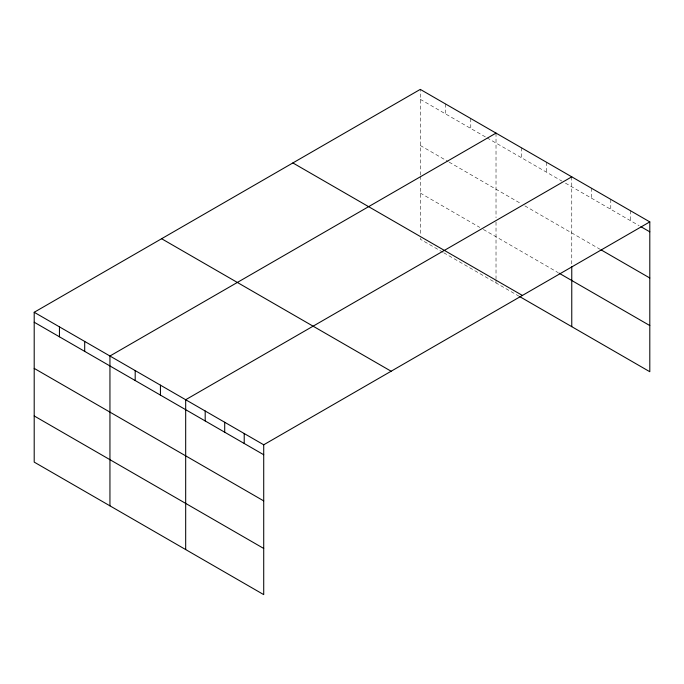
<?xml version="1.0" encoding="UTF-8"?>
<svg xmlns="http://www.w3.org/2000/svg" width="684" height="684" viewBox="0 0 684 684"><rect width="100%" height="100%" fill="white"/><g stroke="black" fill="none" stroke-linecap="round" stroke-linejoin="round"><path stroke-width="0.51" stroke-dasharray="3.42 2.56" d="M420.284 175.078L420.284 89.382M420.284 99.325L486.102 137.322M487.008 137.843L561.846 181.055M565.454 183.132L639.155 225.694M420.284 145.487L448.234 161.621M449.131 162.142L521.268 203.789M524.876 205.875L600.142 249.327M420.284 193.05L479.792 227.404M483.4 229.491L558.238 272.694M442.822 252.225L420.284 239.212L420.284 236.057M443.728 252.747L519.464 296.471M630.289 210.629L630.289 220.573M610.778 199.36L610.778 209.304M591.275 188.1L591.275 198.044M571.764 176.84L571.764 265.708M546.516 162.262L546.516 172.206M521.268 147.684L521.268 157.628M496.02 133.106L496.02 217.751M496.02 221.975L496.02 278.739M496.02 279.79L496.02 282.937M470.772 118.529L470.772 128.472M445.532 103.951L445.532 113.903M420.284 176.139L420.284 235.014"/><path stroke-width="1.03" d="M34.2 312.28L263.716 444.788L263.716 594.618L34.2 462.11L34.2 312.28L420.284 89.382L649.8 221.89L649.8 371.72L519.464 296.471M496.02 133.106L109.944 356.005L109.944 505.835M571.764 176.84L185.68 399.738L185.68 549.568M263.716 444.788L649.8 221.89M640.934 226.712L649.8 231.833M601.031 249.84L649.8 277.995M559.136 273.215L649.8 325.558M292.872 162.937L522.396 295.445M161.604 238.725L391.128 371.232M34.2 322.224L263.716 454.74M34.2 368.385L263.716 500.902M34.2 415.949L263.716 548.457M571.764 266.76L571.764 326.67M244.214 433.528L244.214 443.471M224.703 422.267L224.703 432.211M205.191 410.998L205.191 420.942M160.432 385.16L160.432 395.104M135.193 370.583L135.193 380.526M84.696 341.436L84.696 351.379M59.448 326.858L59.448 336.802"/></g></svg>
